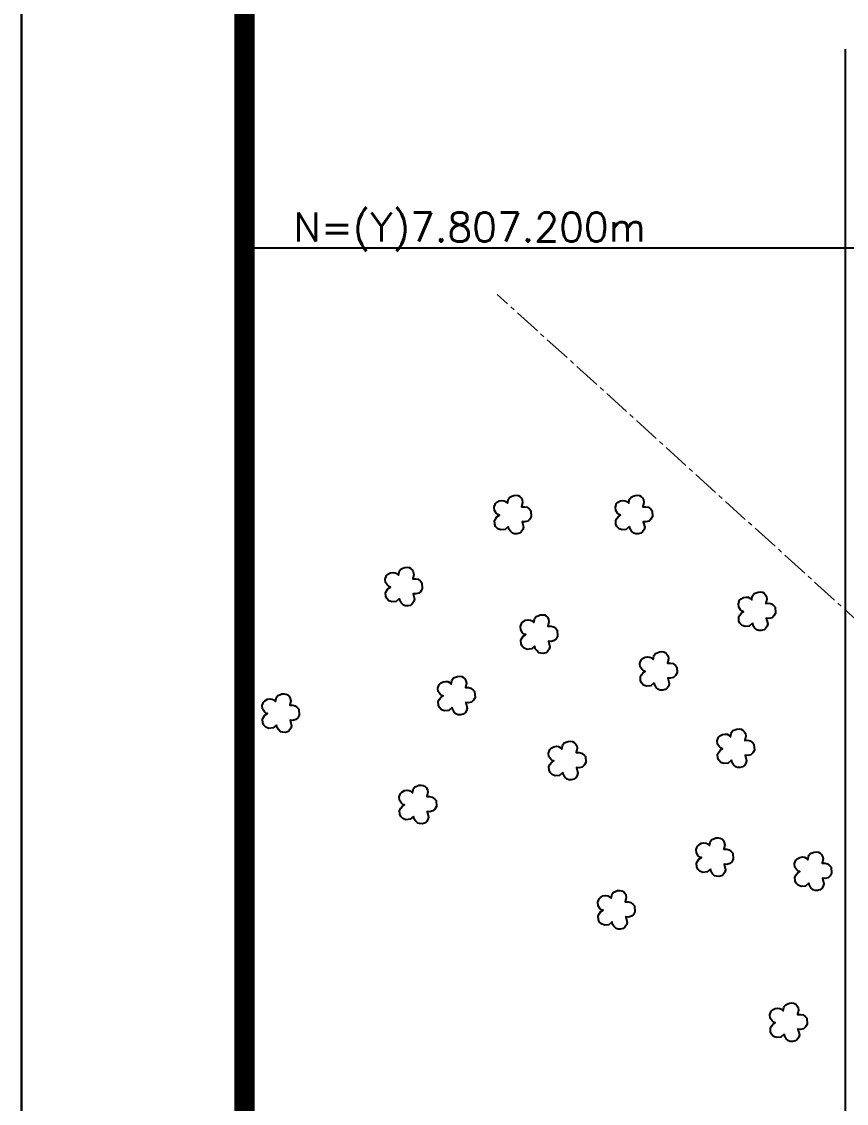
# Model space of a CAD drawing. Extents: x 754738 to 757363, y 7805323 to 7809035.
# Drawn here: x 754738 to 755201, y 7806720 to 7807327 of the extents above; entities that cross this region are included whole.
import ezdxf
from ezdxf.enums import TextEntityAlignment as Align

# ---------------------------------------------------------------- set-up
doc = ezdxf.new("R2010")
doc.units = 0
doc.header["$MEASUREMENT"] = 0
for name, pattern in [('CENTER2', [1.125, 0.75, -0.125, 0.125, -0.125]), ('CONTINUO', [0]), ('LIN0', [0])]:
    doc.linetypes.add(name, pattern=pattern)
for name, color, linetype in [('GRADE', 8, 'Continuous'), ('MARGEM', 7, 'CONTINUO'), ('SIMBOLO ARVORE', 118, 'Continuous')]:
    doc.layers.add(name, color=color, linetype=linetype)
doc.layers.add('TEXTO_DIVERSOS', color=7, linetype='Continuous', lineweight=5)
doc.styles.add('GRADEUTM', font='romans.shx', dxfattribs={"height": 20})

msp = doc.modelspace()

# ---------------------------------------------------------------- linework, layer by layer
at = {"layer": 'GRADE', "color": 8}
for p, q in [((755200, 7806629.21), (755200, 7807311.44)), ((754862.81, 7807200), (755257.98, 7807200))]:
    msp.add_line(p, q, dxfattribs=at)
at = {"layer": 'MARGEM', "color": 174, "linetype": 'LIN0'}
msp.add_line((754737.81, 7805322.83), (754737.81, 7809035.33), dxfattribs=at)
at = {"layer": 'MARGEM', "color": 174, "linetype": 'LIN0', "flags": 128}
msp.add_lwpolyline([(757362.81, 7805322.83), (757362.81, 7809035.33), (754737.81, 7809035.33), (754737.81, 7805322.83)], close=True, dxfattribs=at)
at = {"layer": 'MARGEM', "color": 174, "linetype": 'LIN0', "const_width": 11.36, "flags": 128}
msp.add_lwpolyline([(757237.81, 7805740.82), (757237.81, 7808910.33), (754862.81, 7808910.33), (754862.81, 7805740.82)], close=True, dxfattribs=at)
at = {"layer": 'SIMBOLO ARVORE', "linetype": 'CONTINUO'}
for points in [[(755010.91, 7807043.66, 0), (755009.03, 7807042.08, 0), (755006.65, 7807041.81, 0), (755004.95, 7807042.47, 0), (755003.75, 7807043.65, 0), (755003.25, 7807045.01, 0), (755003.11, 7807047.01, 0), (755003.76, 7807048.27, 0), (755004.45, 7807049.21, 0), (755005.82, 7807050.14, 0), (755004.95, 7807050.42, 0), (755004.09, 7807051.13, 0), (755003.07, 7807052.72, 0), (755002.89, 7807054.62, 0), (755003.62, 7807056.6, 0), (755004.39, 7807057.31, 0), (755005.79, 7807058.17, 0), (755007.26, 7807058.36, 0), (755008.43, 7807058.19, 0), (755009.36, 7807057.76, 0), (755010.38, 7807056.86, 0), (755010.69, 7807058.59, 0), (755010.94, 7807059.29, 0), (755011.7, 7807060.25, 0), (755012.84, 7807060.66, 0), (755013.94, 7807061.15, 0), (755015.19, 7807061.27, 0), (755016.36, 7807061.1, 0), (755017.32, 7807060.6, 0), (755018.03, 7807059.83, 0), (755018.65, 7807058.6, 0), (755018.89, 7807057.24, 0), (755018.32, 7807054.81, 0), (755020.03, 7807054.84, 0), (755021.44, 7807054.5, 0), (755022.76, 7807053.44, 0), (755023.5, 7807052.6, 0), (755023.7, 7807049.26, 0), (755022.88, 7807047.76, 0), (755021.79, 7807046.76, 0), (755020.07, 7807046.3, 0), (755018.57, 7807046.43, 0), (755019.37, 7807043.31, 0), (755019, 7807041.98, 0), (755018.1, 7807040.7, 0), (755017.11, 7807039.91, 0), (755015.69, 7807039.56, 0), (755014.29, 7807039.65, 0), (755013.24, 7807039.95, 0), (755012.03, 7807041.13, 0), (755011.22, 7807042.2, 0), (755010.96, 7807043.82, 0)], [(755078.92, 7807043.66, 0), (755077.04, 7807042.08, 0), (755074.66, 7807041.81, 0), (755072.96, 7807042.47, 0), (755071.76, 7807043.65, 0), (755071.26, 7807045.01, 0), (755071.12, 7807047.01, 0), (755071.77, 7807048.27, 0), (755072.46, 7807049.21, 0), (755073.83, 7807050.14, 0), (755072.96, 7807050.42, 0), (755072.1, 7807051.13, 0), (755071.08, 7807052.72, 0), (755070.9, 7807054.62, 0), (755071.63, 7807056.6, 0), (755072.4, 7807057.31, 0), (755073.8, 7807058.17, 0), (755075.27, 7807058.36, 0), (755076.44, 7807058.19, 0), (755077.37, 7807057.76, 0), (755078.39, 7807056.86, 0), (755078.7, 7807058.59, 0), (755078.96, 7807059.29, 0), (755079.72, 7807060.25, 0), (755080.85, 7807060.66, 0), (755081.95, 7807061.15, 0), (755083.2, 7807061.27, 0), (755084.37, 7807061.1, 0), (755085.33, 7807060.6, 0), (755086.04, 7807059.83, 0), (755086.66, 7807058.6, 0), (755086.9, 7807057.24, 0), (755086.34, 7807054.81, 0), (755088.04, 7807054.84, 0), (755089.45, 7807054.5, 0), (755090.78, 7807053.44, 0), (755091.51, 7807052.6, 0), (755091.71, 7807049.26, 0), (755090.89, 7807047.76, 0), (755089.8, 7807046.76, 0), (755088.08, 7807046.3, 0), (755086.58, 7807046.43, 0), (755087.38, 7807043.31, 0), (755087.02, 7807041.98, 0), (755086.11, 7807040.7, 0), (755085.12, 7807039.91, 0), (755083.7, 7807039.56, 0), (755082.3, 7807039.65, 0), (755081.25, 7807039.95, 0), (755080.05, 7807041.13, 0), (755079.23, 7807042.2, 0), (755078.98, 7807043.82, 0)], [(754949.8, 7807003.27, 0), (754947.92, 7807001.69, 0), (754945.54, 7807001.42, 0), (754943.84, 7807002.08, 0), (754942.63, 7807003.26, 0), (754942.14, 7807004.62, 0), (754942, 7807006.62, 0), (754942.65, 7807007.89, 0), (754943.34, 7807008.82, 0), (754944.71, 7807009.75, 0), (754943.84, 7807010.03, 0), (754942.98, 7807010.74, 0), (754941.96, 7807012.34, 0), (754941.78, 7807014.24, 0), (754942.51, 7807016.21, 0), (754943.28, 7807016.92, 0), (754944.68, 7807017.78, 0), (754946.15, 7807017.97, 0), (754947.32, 7807017.81, 0), (754948.25, 7807017.38, 0), (754949.27, 7807016.47, 0), (754949.57, 7807018.2, 0), (754949.83, 7807018.9, 0), (754950.59, 7807019.86, 0), (754951.73, 7807020.28, 0), (754952.83, 7807020.77, 0), (754954.07, 7807020.88, 0), (754955.25, 7807020.71, 0), (754956.2, 7807020.21, 0), (754956.91, 7807019.44, 0), (754957.53, 7807018.22, 0), (754957.78, 7807016.85, 0), (754957.21, 7807014.42, 0), (754958.92, 7807014.45, 0), (754960.33, 7807014.11, 0), (754961.65, 7807013.06, 0), (754962.39, 7807012.21, 0), (754962.59, 7807008.87, 0), (754961.77, 7807007.37, 0), (754960.68, 7807006.37, 0), (754958.96, 7807005.91, 0), (754957.46, 7807006.05, 0), (754958.26, 7807002.92, 0), (754957.89, 7807001.59, 0), (754956.99, 7807000.32, 0), (754956, 7806999.52, 0), (754954.58, 7806999.18, 0), (754953.18, 7806999.26, 0), (754952.13, 7806999.56, 0), (754950.92, 7807000.74, 0), (754950.1, 7807001.81, 0), (754949.85, 7807003.43, 0)], [(755147.91, 7806989.48, 0), (755146.04, 7806987.9, 0), (755143.66, 7806987.63, 0), (755141.96, 7806988.29, 0), (755140.75, 7806989.47, 0), (755140.26, 7806990.83, 0), (755140.12, 7806992.83, 0), (755140.77, 7806994.09, 0), (755141.46, 7806995.03, 0), (755142.83, 7806995.96, 0), (755141.95, 7806996.24, 0), (755141.09, 7806996.95, 0), (755140.08, 7806998.54, 0), (755139.9, 7807000.44, 0), (755140.63, 7807002.42, 0), (755141.4, 7807003.13, 0), (755142.8, 7807003.99, 0), (755144.27, 7807004.18, 0), (755145.44, 7807004.02, 0), (755146.37, 7807003.59, 0), (755147.39, 7807002.68, 0), (755147.69, 7807004.41, 0), (755147.95, 7807005.11, 0), (755148.71, 7807006.07, 0), (755149.84, 7807006.49, 0), (755150.95, 7807006.98, 0), (755152.19, 7807007.09, 0), (755153.37, 7807006.92, 0), (755154.32, 7807006.42, 0), (755155.03, 7807005.65, 0), (755155.65, 7807004.43, 0), (755155.9, 7807003.06, 0), (755155.33, 7807000.63, 0), (755157.03, 7807000.66, 0), (755158.44, 7807000.32, 0), (755159.77, 7806999.27, 0), (755160.51, 7806998.42, 0), (755160.71, 7806995.08, 0), (755159.89, 7806993.58, 0), (755158.8, 7806992.58, 0), (755157.08, 7806992.12, 0), (755155.58, 7806992.25, 0), (755156.38, 7806989.13, 0), (755156.01, 7806987.8, 0), (755155.11, 7806986.52, 0), (755154.11, 7806985.73, 0), (755152.7, 7806985.39, 0), (755151.3, 7806985.47, 0), (755150.25, 7806985.77, 0), (755149.04, 7806986.95, 0), (755148.22, 7806988.02, 0), (755147.97, 7806989.64, 0)], [(755025.69, 7806976.67, 0), (755023.82, 7806975.1, 0), (755021.43, 7806974.82, 0), (755019.74, 7806975.48, 0), (755018.53, 7806976.66, 0), (755018.03, 7806978.02, 0), (755017.9, 7806980.02, 0), (755018.55, 7806981.29, 0), (755019.23, 7806982.22, 0), (755020.6, 7806983.15, 0), (755019.73, 7806983.43, 0), (755018.87, 7806984.14, 0), (755017.86, 7806985.74, 0), (755017.68, 7806987.64, 0), (755018.41, 7806989.62, 0), (755019.17, 7806990.33, 0), (755020.57, 7806991.18, 0), (755022.04, 7806991.38, 0), (755023.22, 7806991.21, 0), (755024.15, 7806990.78, 0), (755025.16, 7806989.87, 0), (755025.47, 7806991.61, 0), (755025.73, 7806992.3, 0), (755026.49, 7806993.26, 0), (755027.62, 7806993.68, 0), (755028.73, 7806994.17, 0), (755029.97, 7806994.28, 0), (755031.15, 7806994.12, 0), (755032.1, 7806993.61, 0), (755032.81, 7806992.85, 0), (755033.43, 7806991.62, 0), (755033.67, 7806990.26, 0), (755033.11, 7806987.82, 0), (755034.81, 7806987.85, 0), (755036.22, 7806987.51, 0), (755037.55, 7806986.46, 0), (755038.29, 7806985.62, 0), (755038.49, 7806982.27, 0), (755037.66, 7806980.77, 0), (755036.57, 7806979.77, 0), (755034.86, 7806979.32, 0), (755033.35, 7806979.45, 0), (755034.16, 7806976.32, 0), (755033.79, 7806974.99, 0), (755032.89, 7806973.72, 0), (755031.89, 7806972.93, 0), (755030.48, 7806972.58, 0), (755029.08, 7806972.66, 0), (755028.02, 7806972.96, 0), (755026.82, 7806974.15, 0), (755026, 7806975.21, 0), (755025.75, 7806976.83, 0)], [(755092.72, 7806955.98, 0), (755090.84, 7806954.41, 0), (755088.46, 7806954.13, 0), (755086.76, 7806954.8, 0), (755085.56, 7806955.98, 0), (755085.06, 7806957.33, 0), (755084.92, 7806959.34, 0), (755085.57, 7806960.6, 0), (755086.26, 7806961.54, 0), (755087.63, 7806962.47, 0), (755086.76, 7806962.75, 0), (755085.9, 7806963.46, 0), (755084.88, 7806965.05, 0), (755084.7, 7806966.95, 0), (755085.43, 7806968.93, 0), (755086.2, 7806969.64, 0), (755087.6, 7806970.49, 0), (755089.07, 7806970.69, 0), (755090.24, 7806970.52, 0), (755091.17, 7806970.09, 0), (755092.19, 7806969.18, 0), (755092.5, 7806970.92, 0), (755092.75, 7806971.62, 0), (755093.51, 7806972.58, 0), (755094.65, 7806972.99, 0), (755095.75, 7806973.48, 0), (755097, 7806973.6, 0), (755098.17, 7806973.43, 0), (755099.13, 7806972.93, 0), (755099.84, 7806972.16, 0), (755100.46, 7806970.93, 0), (755100.7, 7806969.57, 0), (755100.13, 7806967.14, 0), (755101.84, 7806967.16, 0), (755103.25, 7806966.83, 0), (755104.57, 7806965.77, 0), (755105.31, 7806964.93, 0), (755105.51, 7806961.58, 0), (755104.69, 7806960.09, 0), (755103.6, 7806959.09, 0), (755101.88, 7806958.63, 0), (755100.38, 7806958.76, 0), (755101.18, 7806955.64, 0), (755100.81, 7806954.3, 0), (755099.91, 7806953.03, 0), (755098.92, 7806952.24, 0), (755097.5, 7806951.89, 0), (755096.1, 7806951.98, 0), (755095.05, 7806952.28, 0), (755093.84, 7806953.46, 0), (755093.03, 7806954.53, 0), (755092.77, 7806956.15, 0)], [(754979.36, 7806942.19, 0), (754977.49, 7806940.62, 0), (754975.11, 7806940.34, 0), (754973.41, 7806941, 0), (754972.2, 7806942.19, 0), (754971.71, 7806943.54, 0), (754971.57, 7806945.55, 0), (754972.22, 7806946.81, 0), (754972.91, 7806947.75, 0), (754974.28, 7806948.68, 0), (754973.41, 7806948.96, 0), (754972.55, 7806949.67, 0), (754971.53, 7806951.26, 0), (754971.35, 7806953.16, 0), (754972.08, 7806955.14, 0), (754972.85, 7806955.85, 0), (754974.25, 7806956.7, 0), (754975.72, 7806956.9, 0), (754976.89, 7806956.73, 0), (754977.82, 7806956.3, 0), (754978.84, 7806955.39, 0), (754979.14, 7806957.13, 0), (754979.4, 7806957.82, 0), (754980.16, 7806958.79, 0), (754981.3, 7806959.2, 0), (754982.4, 7806959.69, 0), (754983.64, 7806959.81, 0), (754984.82, 7806959.64, 0), (754985.77, 7806959.13, 0), (754986.48, 7806958.37, 0), (754987.1, 7806957.14, 0), (754987.35, 7806955.78, 0), (754986.78, 7806953.35, 0), (754988.49, 7806953.37, 0), (754989.9, 7806953.03, 0), (754991.22, 7806951.98, 0), (754991.96, 7806951.14, 0), (754992.16, 7806947.79, 0), (754991.34, 7806946.3, 0), (754990.25, 7806945.3, 0), (754988.53, 7806944.84, 0), (754987.03, 7806944.97, 0), (754987.83, 7806941.85, 0), (754987.46, 7806940.51, 0), (754986.56, 7806939.24, 0), (754985.57, 7806938.45, 0), (754984.15, 7806938.1, 0), (754982.75, 7806938.19, 0), (754981.7, 7806938.49, 0), (754980.49, 7806939.67, 0), (754979.67, 7806940.74, 0), (754979.42, 7806942.35, 0)], [(754880.8, 7806932.34, 0), (754878.92, 7806930.77, 0), (754876.54, 7806930.49, 0), (754874.84, 7806931.15, 0), (754873.64, 7806932.34, 0), (754873.14, 7806933.69, 0), (754873.01, 7806935.7, 0), (754873.66, 7806936.96, 0), (754874.34, 7806937.9, 0), (754875.71, 7806938.83, 0), (754874.84, 7806939.1, 0), (754873.98, 7806939.82, 0), (754872.97, 7806941.41, 0), (754872.78, 7806943.31, 0), (754873.51, 7806945.29, 0), (754874.28, 7806946, 0), (754875.68, 7806946.85, 0), (754877.15, 7806947.05, 0), (754878.33, 7806946.88, 0), (754879.25, 7806946.45, 0), (754880.27, 7806945.54, 0), (754880.58, 7806947.28, 0), (754880.84, 7806947.97, 0), (754881.6, 7806948.94, 0), (754882.73, 7806949.35, 0), (754883.83, 7806949.84, 0), (754885.08, 7806949.96, 0), (754886.25, 7806949.79, 0), (754887.21, 7806949.28, 0), (754887.92, 7806948.52, 0), (754888.54, 7806947.29, 0), (754888.78, 7806945.93, 0), (754888.22, 7806943.5, 0), (754889.92, 7806943.52, 0), (754891.33, 7806943.18, 0), (754892.66, 7806942.13, 0), (754893.39, 7806941.29, 0), (754893.59, 7806937.94, 0), (754892.77, 7806936.44, 0), (754891.68, 7806935.45, 0), (754889.97, 7806934.99, 0), (754888.46, 7806935.12, 0), (754889.27, 7806931.99, 0), (754888.9, 7806930.66, 0), (754887.99, 7806929.39, 0), (754887, 7806928.6, 0), (754885.59, 7806928.25, 0), (754884.18, 7806928.34, 0), (754883.13, 7806928.63, 0), (754881.93, 7806929.82, 0), (754881.11, 7806930.89, 0), (754880.86, 7806932.5, 0)], [(755136.09, 7806912.64, 0), (755134.21, 7806911.07, 0), (755131.83, 7806910.79, 0), (755130.13, 7806911.45, 0), (755128.92, 7806912.64, 0), (755128.43, 7806913.99, 0), (755128.29, 7806915.99, 0), (755128.94, 7806917.26, 0), (755129.63, 7806918.19, 0), (755131, 7806919.12, 0), (755130.13, 7806919.4, 0), (755129.27, 7806920.11, 0), (755128.25, 7806921.71, 0), (755128.07, 7806923.61, 0), (755128.8, 7806925.59, 0), (755129.57, 7806926.3, 0), (755130.97, 7806927.15, 0), (755132.44, 7806927.35, 0), (755133.61, 7806927.18, 0), (755134.54, 7806926.75, 0), (755135.56, 7806925.84, 0), (755135.86, 7806927.58, 0), (755136.12, 7806928.27, 0), (755136.88, 7806929.24, 0), (755138.02, 7806929.65, 0), (755139.12, 7806930.14, 0), (755140.36, 7806930.25, 0), (755141.54, 7806930.09, 0), (755142.49, 7806929.58, 0), (755143.2, 7806928.82, 0), (755143.82, 7806927.59, 0), (755144.07, 7806926.23, 0), (755143.5, 7806923.8, 0), (755145.21, 7806923.82, 0), (755146.62, 7806923.48, 0), (755147.94, 7806922.43, 0), (755148.68, 7806921.59, 0), (755148.88, 7806918.24, 0), (755148.06, 7806916.74, 0), (755146.97, 7806915.75, 0), (755145.25, 7806915.29, 0), (755143.75, 7806915.42, 0), (755144.55, 7806912.29, 0), (755144.18, 7806910.96, 0), (755143.28, 7806909.69, 0), (755142.29, 7806908.9, 0), (755140.87, 7806908.55, 0), (755139.47, 7806908.63, 0), (755138.42, 7806908.93, 0), (755137.21, 7806910.12, 0), (755136.39, 7806911.18, 0), (755136.14, 7806912.8, 0)], [(755041.46, 7806905.75, 0), (755039.59, 7806904.17, 0), (755037.2, 7806903.9, 0), (755035.51, 7806904.56, 0), (755034.3, 7806905.74, 0), (755033.8, 7806907.1, 0), (755033.67, 7806909.1, 0), (755034.32, 7806910.36, 0), (755035, 7806911.3, 0), (755036.38, 7806912.23, 0), (755035.5, 7806912.51, 0), (755034.64, 7806913.22, 0), (755033.63, 7806914.81, 0), (755033.45, 7806916.71, 0), (755034.18, 7806918.69, 0), (755034.94, 7806919.4, 0), (755036.34, 7806920.26, 0), (755037.81, 7806920.45, 0), (755038.99, 7806920.29, 0), (755039.92, 7806919.86, 0), (755040.94, 7806918.95, 0), (755041.24, 7806920.68, 0), (755041.5, 7806921.38, 0), (755042.26, 7806922.34, 0), (755043.39, 7806922.76, 0), (755044.5, 7806923.25, 0), (755045.74, 7806923.36, 0), (755046.92, 7806923.19, 0), (755047.87, 7806922.69, 0), (755048.58, 7806921.92, 0), (755049.2, 7806920.69, 0), (755049.44, 7806919.33, 0), (755048.88, 7806916.9, 0), (755050.58, 7806916.93, 0), (755051.99, 7806916.59, 0), (755053.32, 7806915.53, 0), (755054.06, 7806914.69, 0), (755054.26, 7806911.35, 0), (755053.44, 7806909.85, 0), (755052.35, 7806908.85, 0), (755050.63, 7806908.39, 0), (755049.12, 7806908.52, 0), (755049.93, 7806905.4, 0), (755049.56, 7806904.07, 0), (755048.66, 7806902.79, 0), (755047.66, 7806902, 0), (755046.25, 7806901.65, 0), (755044.85, 7806901.74, 0), (755043.8, 7806902.04, 0), (755042.59, 7806903.22, 0), (755041.77, 7806904.29, 0), (755041.52, 7806905.91, 0)], [(754957.68, 7806881.12, 0), (754955.81, 7806879.55, 0), (754953.42, 7806879.27, 0), (754951.72, 7806879.93, 0), (754950.52, 7806881.11, 0), (754950.02, 7806882.47, 0), (754949.89, 7806884.47, 0), (754950.54, 7806885.74, 0), (754951.22, 7806886.67, 0), (754952.59, 7806887.6, 0), (754951.72, 7806887.88, 0), (754950.86, 7806888.59, 0), (754949.85, 7806890.19, 0), (754949.67, 7806892.09, 0), (754950.4, 7806894.07, 0), (754951.16, 7806894.77, 0), (754952.56, 7806895.63, 0), (754954.03, 7806895.83, 0), (754955.21, 7806895.66, 0), (754956.14, 7806895.23, 0), (754957.15, 7806894.32, 0), (754957.46, 7806896.06, 0), (754957.72, 7806896.75, 0), (754958.48, 7806897.71, 0), (754959.61, 7806898.13, 0), (754960.72, 7806898.62, 0), (754961.96, 7806898.73, 0), (754963.13, 7806898.56, 0), (754964.09, 7806898.06, 0), (754964.8, 7806897.29, 0), (754965.42, 7806896.07, 0), (754965.66, 7806894.7, 0), (754965.1, 7806892.27, 0), (754966.8, 7806892.3, 0), (754968.21, 7806891.96, 0), (754969.54, 7806890.91, 0), (754970.28, 7806890.07, 0), (754970.48, 7806886.72, 0), (754969.65, 7806885.22, 0), (754968.56, 7806884.22, 0), (754966.85, 7806883.76, 0), (754965.34, 7806883.9, 0), (754966.15, 7806880.77, 0), (754965.78, 7806879.44, 0), (754964.88, 7806878.17, 0), (754963.88, 7806877.38, 0), (754962.47, 7806877.03, 0), (754961.07, 7806877.11, 0), (754960.01, 7806877.41, 0), (754958.81, 7806878.59, 0), (754957.99, 7806879.66, 0), (754957.74, 7806881.28, 0)], [(755124.26, 7806851.57, 0), (755122.38, 7806849.99, 0), (755120, 7806849.72, 0), (755118.3, 7806850.38, 0), (755117.1, 7806851.56, 0), (755116.6, 7806852.92, 0), (755116.46, 7806854.92, 0), (755117.11, 7806856.19, 0), (755117.8, 7806857.12, 0), (755119.17, 7806858.05, 0), (755118.3, 7806858.33, 0), (755117.44, 7806859.04, 0), (755116.42, 7806860.64, 0), (755116.24, 7806862.54, 0), (755116.97, 7806864.51, 0), (755117.74, 7806865.22, 0), (755119.14, 7806866.08, 0), (755120.61, 7806866.27, 0), (755121.78, 7806866.11, 0), (755122.71, 7806865.68, 0), (755123.73, 7806864.77, 0), (755124.04, 7806866.5, 0), (755124.3, 7806867.2, 0), (755125.06, 7806868.16, 0), (755126.19, 7806868.58, 0), (755127.29, 7806869.07, 0), (755128.54, 7806869.18, 0), (755129.71, 7806869.01, 0), (755130.67, 7806868.51, 0), (755131.38, 7806867.74, 0), (755132, 7806866.52, 0), (755132.24, 7806865.15, 0), (755131.68, 7806862.72, 0), (755133.38, 7806862.75, 0), (755134.79, 7806862.41, 0), (755136.12, 7806861.36, 0), (755136.85, 7806860.51, 0), (755137.05, 7806857.17, 0), (755136.23, 7806855.67, 0), (755135.14, 7806854.67, 0), (755133.42, 7806854.21, 0), (755131.92, 7806854.35, 0), (755132.72, 7806851.22, 0), (755132.36, 7806849.89, 0), (755131.45, 7806848.62, 0), (755130.46, 7806847.82, 0), (755129.04, 7806847.48, 0), (755127.64, 7806847.56, 0), (755126.59, 7806847.86, 0), (755125.39, 7806849.04, 0), (755124.57, 7806850.11, 0), (755124.32, 7806851.73, 0)], [(755179.45, 7806843.69, 0), (755177.58, 7806842.11, 0), (755175.2, 7806841.84, 0), (755173.5, 7806842.5, 0), (755172.29, 7806843.68, 0), (755171.8, 7806845.04, 0), (755171.66, 7806847.04, 0), (755172.31, 7806848.3, 0), (755173, 7806849.24, 0), (755174.37, 7806850.17, 0), (755173.5, 7806850.45, 0), (755172.63, 7806851.16, 0), (755171.62, 7806852.75, 0), (755171.44, 7806854.65, 0), (755172.17, 7806856.63, 0), (755172.94, 7806857.34, 0), (755174.34, 7806858.2, 0), (755175.81, 7806858.39, 0), (755176.98, 7806858.23, 0), (755177.91, 7806857.8, 0), (755178.93, 7806856.89, 0), (755179.23, 7806858.62, 0), (755179.49, 7806859.32, 0), (755180.25, 7806860.28, 0), (755181.39, 7806860.7, 0), (755182.49, 7806861.19, 0), (755183.73, 7806861.3, 0), (755184.91, 7806861.13, 0), (755185.86, 7806860.63, 0), (755186.57, 7806859.86, 0), (755187.19, 7806858.64, 0), (755187.44, 7806857.27, 0), (755186.87, 7806854.84, 0), (755188.58, 7806854.87, 0), (755189.98, 7806854.53, 0), (755191.31, 7806853.48, 0), (755192.05, 7806852.63, 0), (755192.25, 7806849.29, 0), (755191.43, 7806847.79, 0), (755190.34, 7806846.79, 0), (755188.62, 7806846.33, 0), (755187.12, 7806846.46, 0), (755187.92, 7806843.34, 0), (755187.55, 7806842.01, 0), (755186.65, 7806840.73, 0), (755185.65, 7806839.94, 0), (755184.24, 7806839.6, 0), (755182.84, 7806839.68, 0), (755181.79, 7806839.98, 0), (755180.58, 7806841.16, 0), (755179.76, 7806842.23, 0), (755179.51, 7806843.85, 0)], [(755069.06, 7806822.02, 0), (755067.19, 7806820.44, 0), (755064.8, 7806820.17, 0), (755063.1, 7806820.83, 0), (755061.9, 7806822.01, 0), (755061.4, 7806823.37, 0), (755061.27, 7806825.37, 0), (755061.92, 7806826.63, 0), (755062.6, 7806827.57, 0), (755063.97, 7806828.5, 0), (755063.1, 7806828.78, 0), (755062.24, 7806829.49, 0), (755061.23, 7806831.08, 0), (755061.05, 7806832.98, 0), (755061.78, 7806834.96, 0), (755062.54, 7806835.67, 0), (755063.94, 7806836.53, 0), (755065.41, 7806836.72, 0), (755066.59, 7806836.55, 0), (755067.52, 7806836.13, 0), (755068.53, 7806835.22, 0), (755068.84, 7806836.95, 0), (755069.1, 7806837.65, 0), (755069.86, 7806838.61, 0), (755070.99, 7806839.02, 0), (755072.1, 7806839.52, 0), (755073.34, 7806839.63, 0), (755074.51, 7806839.46, 0), (755075.47, 7806838.96, 0), (755076.18, 7806838.19, 0), (755076.8, 7806836.96, 0), (755077.04, 7806835.6, 0), (755076.48, 7806833.17, 0), (755078.18, 7806833.2, 0), (755079.59, 7806832.86, 0), (755080.92, 7806831.8, 0), (755081.66, 7806830.96, 0), (755081.85, 7806827.62, 0), (755081.03, 7806826.12, 0), (755079.94, 7806825.12, 0), (755078.23, 7806824.66, 0), (755076.72, 7806824.79, 0), (755077.53, 7806821.67, 0), (755077.16, 7806820.34, 0), (755076.25, 7806819.06, 0), (755075.26, 7806818.27, 0), (755073.85, 7806817.92, 0), (755072.45, 7806818.01, 0), (755071.39, 7806818.31, 0), (755070.19, 7806819.49, 0), (755069.37, 7806820.56, 0), (755069.12, 7806822.18, 0)], [(755165.66, 7806758.97, 0), (755163.78, 7806757.4, 0), (755161.4, 7806757.12, 0), (755159.7, 7806757.78, 0), (755158.49, 7806758.96, 0), (755158, 7806760.32, 0), (755157.86, 7806762.32, 0), (755158.51, 7806763.59, 0), (755159.2, 7806764.52, 0), (755160.57, 7806765.45, 0), (755159.7, 7806765.73, 0), (755158.84, 7806766.44, 0), (755157.82, 7806768.04, 0), (755157.64, 7806769.94, 0), (755158.37, 7806771.92, 0), (755159.14, 7806772.63, 0), (755160.54, 7806773.48, 0), (755162.01, 7806773.68, 0), (755163.18, 7806773.51, 0), (755164.11, 7806773.08, 0), (755165.13, 7806772.17, 0), (755165.43, 7806773.91, 0), (755165.69, 7806774.6, 0), (755166.45, 7806775.56, 0), (755167.59, 7806775.98, 0), (755168.69, 7806776.47, 0), (755169.93, 7806776.58, 0), (755171.11, 7806776.42, 0), (755172.06, 7806775.91, 0), (755172.77, 7806775.15, 0), (755173.39, 7806773.92, 0), (755173.64, 7806772.56, 0), (755173.07, 7806770.12, 0), (755174.78, 7806770.15, 0), (755176.19, 7806769.81, 0), (755177.51, 7806768.76, 0), (755178.25, 7806767.92, 0), (755178.45, 7806764.57, 0), (755177.63, 7806763.07, 0), (755176.54, 7806762.07, 0), (755174.82, 7806761.62, 0), (755173.32, 7806761.75, 0), (755174.12, 7806758.62, 0), (755173.75, 7806757.29, 0), (755172.85, 7806756.02, 0), (755171.86, 7806755.23, 0), (755170.44, 7806754.88, 0), (755169.04, 7806754.96, 0), (755167.99, 7806755.26, 0), (755166.78, 7806756.45, 0), (755165.96, 7806757.51, 0), (755165.71, 7806759.13, 0)]]:
    msp.add_polyline3d(points, dxfattribs=at)
at = {"layer": 'TEXTO_DIVERSOS', "linetype": 'CENTER2', "ltscale": 20}
msp.add_lwpolyline([(755293.83, 7806911.72), (755004.67, 7807173.91)], dxfattribs=at)

# ---------------------------------------------------------------- texts
at = {"layer": 'GRADE', "style": 'GRADEUTM'}
msp.add_text('N=(Y)7.807.200m', height=16.25, dxfattribs=at).set_placement((755088.07, 7807211.63), align=Align.MIDDLE_RIGHT)

doc.saveas('drawing.dxf')
